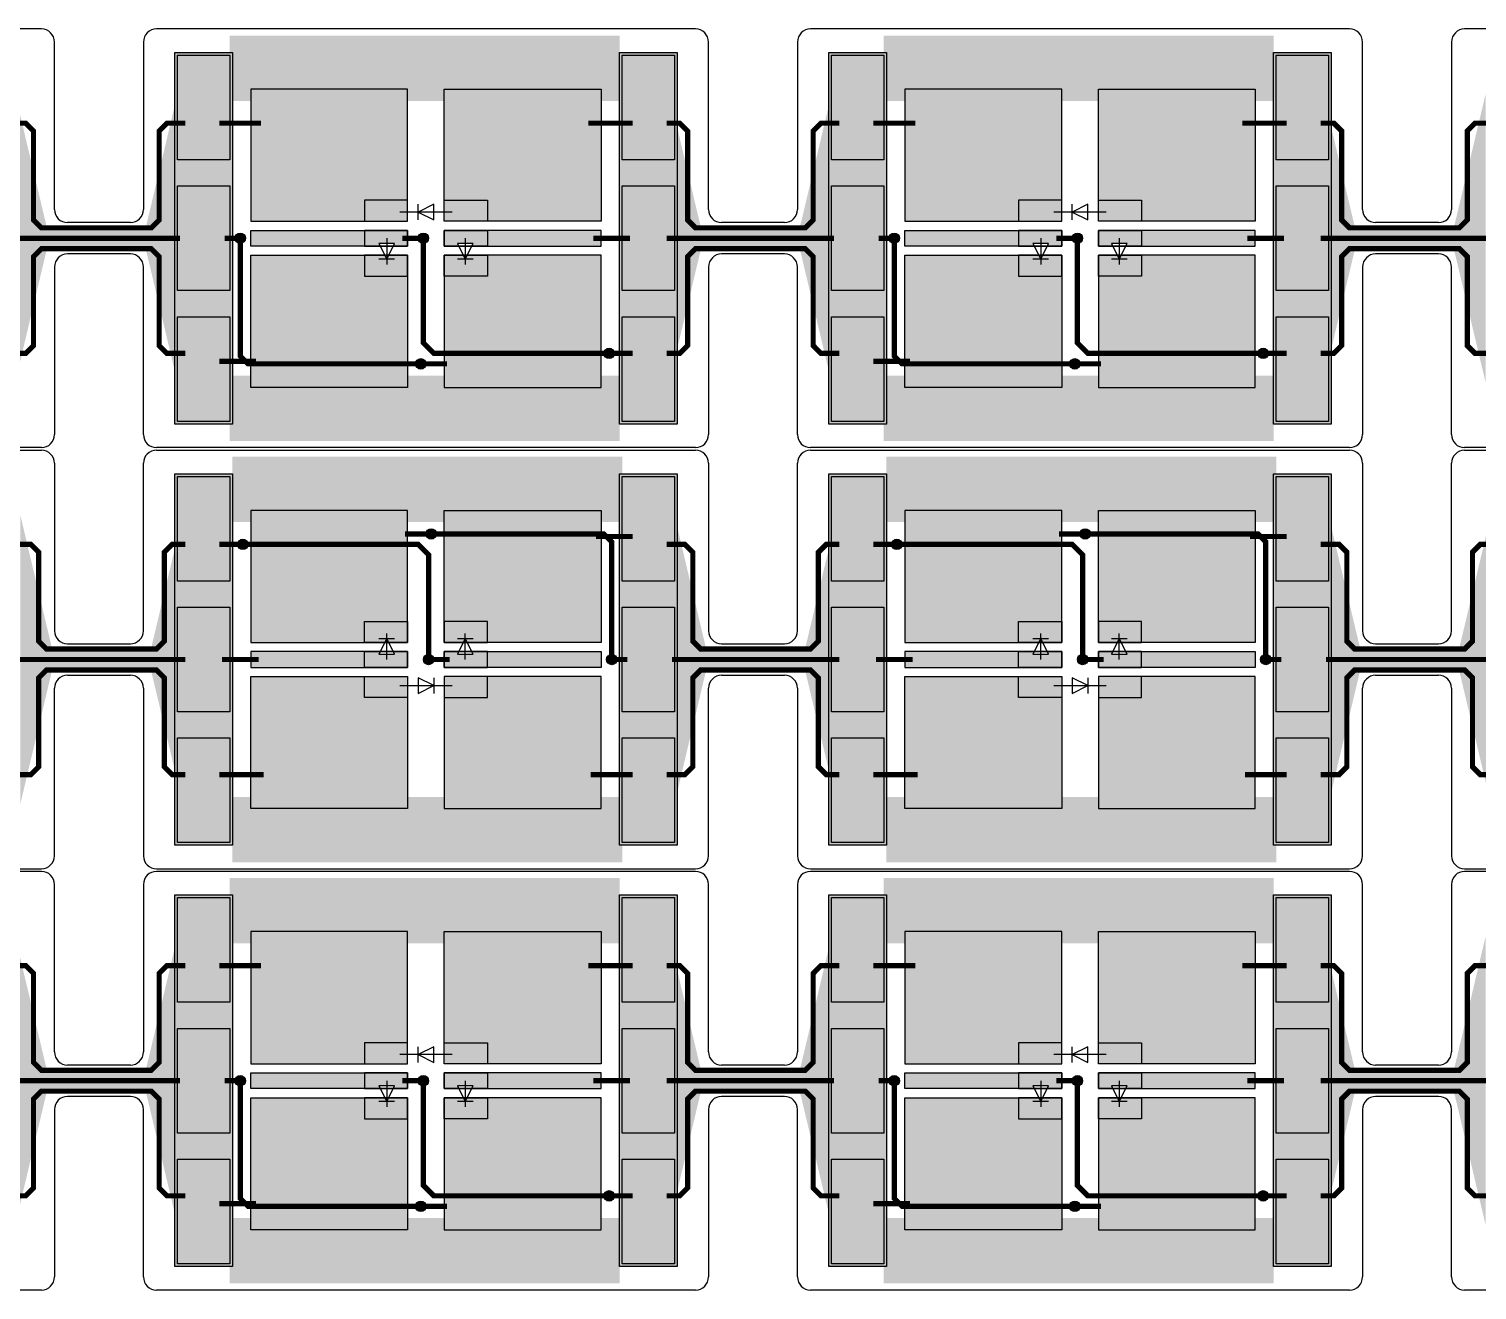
# Model space of a CAD drawing. Extents: x 1822 to 2392, y 725 to 1125.
# Drawn here: x 1937.5 to 1992.9, y 772.8 to 821 of the extents above; entities that cross this region are included whole.
import ezdxf

# ---------------------------------------------------------------- set-up
doc = ezdxf.new("R2010")
doc.units = 0
doc.header["$LTSCALE"] = 0.2
for name, color, linetype in [('BS', 1, 'CONTINUOUS'), ('Durchsteiger', 3, 'CONTINUOUS'), ('LED', 7, 'CONTINUOUS'), ('LS', 5, 'CONTINUOUS'), ('Rand', 6, 'CONTINUOUS')]:
    doc.layers.add(name, color=color, linetype=linetype)

msp = doc.modelspace()

# ---------------------------------------------------------------- hatches: boundary and pattern name
at = {"layer": 'BS'}
h = msp.add_hatch(color=256, dxfattribs=at)
h.paths.add_polyline_path([(1943.2, 806), (1945.2, 806), (1945.2, 810), (1943.2, 810)])
h.paths.add_polyline_path([(1943.2, 811), (1945.2, 811), (1945.2, 815), (1943.2, 815)])
h.paths.add_polyline_path([(1943.2, 816), (1945.2, 816), (1945.2, 820), (1943.2, 820)])
h = msp.add_hatch(color=256, dxfattribs=at)
h.paths.add_polyline_path([(1960.2, 806), (1962.2, 806), (1962.2, 810), (1960.2, 810)])
h.paths.add_polyline_path([(1960.2, 811), (1962.2, 811), (1962.2, 815), (1960.2, 815)])
h.paths.add_polyline_path([(1960.2, 816), (1962.2, 816), (1962.2, 820), (1960.2, 820)])
h = msp.add_hatch(color=256, dxfattribs=at)
h.paths.add_polyline_path([(1968.2, 806), (1970.2, 806), (1970.2, 810), (1968.2, 810)])
h.paths.add_polyline_path([(1968.2, 811), (1970.2, 811), (1970.2, 815), (1968.2, 815)])
h.paths.add_polyline_path([(1968.2, 816), (1970.2, 816), (1970.2, 820), (1968.2, 820)])
h = msp.add_hatch(color=256, dxfattribs=at)
h.paths.add_polyline_path([(1985.2, 806), (1987.2, 806), (1987.2, 810), (1985.2, 810)])
h.paths.add_polyline_path([(1985.2, 811), (1987.2, 811), (1987.2, 815), (1985.2, 815)])
h.paths.add_polyline_path([(1985.2, 816), (1987.2, 816), (1987.2, 820), (1985.2, 820)])
h = msp.add_hatch(color=256, dxfattribs=at)
h.paths.add_polyline_path([(1959.4, 807.3), (1959.4, 812.35), (1955.05, 812.35), (1955.05, 811.55), (1953.4, 811.55), (1953.4, 807.3)])
h.paths.add_polyline_path([(1959.4, 812.7), (1959.4, 813.3), (1955.05, 813.3), (1955.05, 812.7)])
h.paths.add_polyline_path([(1959.4, 813.65), (1959.4, 818.7), (1953.4, 818.7), (1953.4, 814.45), (1955.05, 814.45), (1955.05, 813.65)])
h.paths.add_polyline_path([(1950.35, 813.65), (1950.35, 814.45), (1952, 814.45), (1952, 818.7), (1946, 818.7), (1946, 813.65)])
h.paths.add_polyline_path([(1950.35, 812.7), (1950.35, 813.3), (1946, 813.3), (1946, 812.7)])
h.paths.add_polyline_path([(1952, 807.3), (1952, 811.55), (1950.35, 811.55), (1950.35, 812.35), (1946, 812.35), (1946, 807.3)])
h.paths.add_polyline_path([(1952, 811.55), (1952, 812.35), (1951.275, 812.35), (1951.2, 812.2), (1951.125, 812.35), (1950.35, 812.35), (1950.35, 811.55)], flags=17)
h.paths.add_polyline_path([(1952, 812.7), (1952, 813.3), (1950.35, 813.3), (1950.35, 812.7), (1950.95, 812.7), (1950.9, 812.8), (1951.5, 812.8), (1951.45, 812.7)])
h.paths.add_polyline_path([(1952, 813.65), (1952, 814.45), (1950.35, 814.45), (1950.35, 813.65)], flags=17)
h.paths.add_polyline_path([(1955.05, 813.65), (1955.05, 814.45), (1953.4, 814.45), (1953.4, 813.65)], flags=16)
h.paths.add_polyline_path([(1955.05, 812.7), (1955.05, 813.3), (1953.4, 813.3), (1953.4, 812.7), (1953.95, 812.7), (1953.9, 812.8), (1954.5, 812.8), (1954.45, 812.7)])
h.paths.add_polyline_path([(1955.05, 811.55), (1955.05, 812.35), (1954.275, 812.35), (1954.2, 812.2), (1954.125, 812.35), (1953.4, 812.35), (1953.4, 811.55)], flags=17)
h = msp.add_hatch(color=256, dxfattribs=at)
h.paths.add_polyline_path([(1984.4, 807.3), (1984.4, 812.35), (1980.05, 812.35), (1980.05, 811.55), (1978.4, 811.55), (1978.4, 807.3)])
h.paths.add_polyline_path([(1984.4, 812.7), (1984.4, 813.3), (1980.05, 813.3), (1980.05, 812.7)])
h.paths.add_polyline_path([(1984.4, 813.65), (1984.4, 818.7), (1978.4, 818.7), (1978.4, 814.45), (1980.05, 814.45), (1980.05, 813.65)])
h.paths.add_polyline_path([(1975.35, 813.65), (1975.35, 814.45), (1977, 814.45), (1977, 818.7), (1971, 818.7), (1971, 813.65)])
h.paths.add_polyline_path([(1975.35, 812.7), (1975.35, 813.3), (1971, 813.3), (1971, 812.7)])
h.paths.add_polyline_path([(1977, 807.3), (1977, 811.55), (1975.35, 811.55), (1975.35, 812.35), (1971, 812.35), (1971, 807.3)])
h.paths.add_polyline_path([(1977, 811.55), (1977, 812.35), (1976.275, 812.35), (1976.2, 812.2), (1976.125, 812.35), (1975.35, 812.35), (1975.35, 811.55)], flags=17)
h.paths.add_polyline_path([(1977, 812.7), (1977, 813.3), (1975.35, 813.3), (1975.35, 812.7), (1975.95, 812.7), (1975.9, 812.8), (1976.5, 812.8), (1976.45, 812.7)])
h.paths.add_polyline_path([(1977, 813.65), (1977, 814.45), (1975.35, 814.45), (1975.35, 813.65)], flags=17)
h.paths.add_polyline_path([(1980.05, 813.65), (1980.05, 814.45), (1978.4, 814.45), (1978.4, 813.65)], flags=16)
h.paths.add_polyline_path([(1980.05, 812.7), (1980.05, 813.3), (1978.4, 813.3), (1978.4, 812.7), (1978.95, 812.7), (1978.9, 812.8), (1979.5, 812.8), (1979.45, 812.7)])
h.paths.add_polyline_path([(1980.05, 811.55), (1980.05, 812.35), (1979.275, 812.35), (1979.2, 812.2), (1979.125, 812.35), (1978.4, 812.35), (1978.4, 811.55)], flags=17)
h = msp.add_hatch(color=256, dxfattribs=at)
h.paths.add_polyline_path([(1945.2, 803.9), (1943.2, 803.9), (1943.2, 799.9), (1945.2, 799.9)])
h.paths.add_polyline_path([(1945.2, 798.9), (1943.2, 798.9), (1943.2, 794.9), (1945.2, 794.9)])
h.paths.add_polyline_path([(1945.2, 793.9), (1943.2, 793.9), (1943.2, 789.9), (1945.2, 789.9)])
h = msp.add_hatch(color=256, dxfattribs=at)
h.paths.add_polyline_path([(1962.2, 803.9), (1960.2, 803.9), (1960.2, 799.9), (1962.2, 799.9)])
h.paths.add_polyline_path([(1962.2, 798.9), (1960.2, 798.9), (1960.2, 794.9), (1962.2, 794.9)])
h.paths.add_polyline_path([(1962.2, 793.9), (1960.2, 793.9), (1960.2, 789.9), (1962.2, 789.9)])
h = msp.add_hatch(color=256, dxfattribs=at)
h.paths.add_polyline_path([(1970.2, 803.9), (1968.2, 803.9), (1968.2, 799.9), (1970.2, 799.9)])
h.paths.add_polyline_path([(1970.2, 798.9), (1968.2, 798.9), (1968.2, 794.9), (1970.2, 794.9)])
h.paths.add_polyline_path([(1970.2, 793.9), (1968.2, 793.9), (1968.2, 789.9), (1970.2, 789.9)])
h = msp.add_hatch(color=256, dxfattribs=at)
h.paths.add_polyline_path([(1987.2, 803.9), (1985.2, 803.9), (1985.2, 799.9), (1987.2, 799.9)])
h.paths.add_polyline_path([(1987.2, 798.9), (1985.2, 798.9), (1985.2, 794.9), (1987.2, 794.9)])
h.paths.add_polyline_path([(1987.2, 793.9), (1985.2, 793.9), (1985.2, 789.9), (1987.2, 789.9)])
h = msp.add_hatch(color=256, dxfattribs=at)
h.paths.add_polyline_path([(1946, 802.6), (1946, 797.55), (1950.35, 797.55), (1950.35, 798.35), (1952, 798.35), (1952, 802.6)])
h.paths.add_polyline_path([(1946, 797.2), (1946, 796.6), (1950.35, 796.6), (1950.35, 797.2)])
h.paths.add_polyline_path([(1946, 796.25), (1946, 791.2), (1952, 791.2), (1952, 795.45), (1950.35, 795.45), (1950.35, 796.25)])
h.paths.add_polyline_path([(1955.05, 796.25), (1955.05, 795.45), (1953.4, 795.45), (1953.4, 791.2), (1959.4, 791.2), (1959.4, 796.25)])
h.paths.add_polyline_path([(1955.05, 797.2), (1955.05, 796.6), (1959.4, 796.6), (1959.4, 797.2)])
h.paths.add_polyline_path([(1953.4, 802.6), (1953.4, 798.35), (1955.05, 798.35), (1955.05, 797.55), (1959.4, 797.55), (1959.4, 802.6)])
h.paths.add_polyline_path([(1953.4, 798.35), (1953.4, 797.55), (1954.125, 797.55), (1954.2, 797.7), (1954.275, 797.55), (1955.05, 797.55), (1955.05, 798.35)], flags=17)
h.paths.add_polyline_path([(1953.4, 797.2), (1953.4, 796.6), (1955.05, 796.6), (1955.05, 797.2), (1954.45, 797.2), (1954.5, 797.1), (1953.9, 797.1), (1953.95, 797.2)])
h.paths.add_polyline_path([(1953.4, 796.25), (1953.4, 795.45), (1955.05, 795.45), (1955.05, 796.25)], flags=17)
h.paths.add_polyline_path([(1950.35, 796.25), (1950.35, 795.45), (1952, 795.45), (1952, 796.25)], flags=16)
h.paths.add_polyline_path([(1950.35, 797.2), (1950.35, 796.6), (1952, 796.6), (1952, 797.2), (1951.45, 797.2), (1951.5, 797.1), (1950.9, 797.1), (1950.95, 797.2)])
h.paths.add_polyline_path([(1950.35, 798.35), (1950.35, 797.55), (1951.125, 797.55), (1951.2, 797.7), (1951.275, 797.55), (1952, 797.55), (1952, 798.35)], flags=17)
h = msp.add_hatch(color=256, dxfattribs=at)
h.paths.add_polyline_path([(1971, 802.6), (1971, 797.55), (1975.35, 797.55), (1975.35, 798.35), (1977, 798.35), (1977, 802.6)])
h.paths.add_polyline_path([(1971, 797.2), (1971, 796.6), (1975.35, 796.6), (1975.35, 797.2)])
h.paths.add_polyline_path([(1971, 796.25), (1971, 791.2), (1977, 791.2), (1977, 795.45), (1975.35, 795.45), (1975.35, 796.25)])
h.paths.add_polyline_path([(1980.05, 796.25), (1980.05, 795.45), (1978.4, 795.45), (1978.4, 791.2), (1984.4, 791.2), (1984.4, 796.25)])
h.paths.add_polyline_path([(1980.05, 797.2), (1980.05, 796.6), (1984.4, 796.6), (1984.4, 797.2)])
h.paths.add_polyline_path([(1978.4, 802.6), (1978.4, 798.35), (1980.05, 798.35), (1980.05, 797.55), (1984.4, 797.55), (1984.4, 802.6)])
h.paths.add_polyline_path([(1978.4, 798.35), (1978.4, 797.55), (1979.125, 797.55), (1979.2, 797.7), (1979.275, 797.55), (1980.05, 797.55), (1980.05, 798.35)], flags=17)
h.paths.add_polyline_path([(1978.4, 797.2), (1978.4, 796.6), (1980.05, 796.6), (1980.05, 797.2), (1979.45, 797.2), (1979.5, 797.1), (1978.9, 797.1), (1978.95, 797.2)])
h.paths.add_polyline_path([(1978.4, 796.25), (1978.4, 795.45), (1980.05, 795.45), (1980.05, 796.25)], flags=17)
h.paths.add_polyline_path([(1975.35, 796.25), (1975.35, 795.45), (1977, 795.45), (1977, 796.25)], flags=16)
h.paths.add_polyline_path([(1975.35, 797.2), (1975.35, 796.6), (1977, 796.6), (1977, 797.2), (1976.45, 797.2), (1976.5, 797.1), (1975.9, 797.1), (1975.95, 797.2)])
h.paths.add_polyline_path([(1975.35, 798.35), (1975.35, 797.55), (1976.125, 797.55), (1976.2, 797.7), (1976.275, 797.55), (1977, 797.55), (1977, 798.35)], flags=17)
h = msp.add_hatch(color=256, dxfattribs=at)
h.paths.add_polyline_path([(1943.2, 773.8), (1945.2, 773.8), (1945.2, 777.8), (1943.2, 777.8)])
h.paths.add_polyline_path([(1943.2, 778.8), (1945.2, 778.8), (1945.2, 782.8), (1943.2, 782.8)])
h.paths.add_polyline_path([(1943.2, 783.8), (1945.2, 783.8), (1945.2, 787.8), (1943.2, 787.8)])
h = msp.add_hatch(color=256, dxfattribs=at)
h.paths.add_polyline_path([(1960.2, 773.8), (1962.2, 773.8), (1962.2, 777.8), (1960.2, 777.8)])
h.paths.add_polyline_path([(1960.2, 778.8), (1962.2, 778.8), (1962.2, 782.8), (1960.2, 782.8)])
h.paths.add_polyline_path([(1960.2, 783.8), (1962.2, 783.8), (1962.2, 787.8), (1960.2, 787.8)])
h = msp.add_hatch(color=256, dxfattribs=at)
h.paths.add_polyline_path([(1968.2, 773.8), (1970.2, 773.8), (1970.2, 777.8), (1968.2, 777.8)])
h.paths.add_polyline_path([(1968.2, 778.8), (1970.2, 778.8), (1970.2, 782.8), (1968.2, 782.8)])
h.paths.add_polyline_path([(1968.2, 783.8), (1970.2, 783.8), (1970.2, 787.8), (1968.2, 787.8)])
h = msp.add_hatch(color=256, dxfattribs=at)
h.paths.add_polyline_path([(1985.2, 773.8), (1987.2, 773.8), (1987.2, 777.8), (1985.2, 777.8)])
h.paths.add_polyline_path([(1985.2, 778.8), (1987.2, 778.8), (1987.2, 782.8), (1985.2, 782.8)])
h.paths.add_polyline_path([(1985.2, 783.8), (1987.2, 783.8), (1987.2, 787.8), (1985.2, 787.8)])
h = msp.add_hatch(color=256, dxfattribs=at)
h.paths.add_polyline_path([(1959.4, 775.1), (1959.4, 780.15), (1955.05, 780.15), (1955.05, 779.35), (1953.4, 779.35), (1953.4, 775.1)])
h.paths.add_polyline_path([(1959.4, 780.5), (1959.4, 781.1), (1955.05, 781.1), (1955.05, 780.5)])
h.paths.add_polyline_path([(1959.4, 781.45), (1959.4, 786.5), (1953.4, 786.5), (1953.4, 782.25), (1955.05, 782.25), (1955.05, 781.45)])
h.paths.add_polyline_path([(1950.35, 781.45), (1950.35, 782.25), (1952, 782.25), (1952, 786.5), (1946, 786.5), (1946, 781.45)])
h.paths.add_polyline_path([(1950.35, 780.5), (1950.35, 781.1), (1946, 781.1), (1946, 780.5)])
h.paths.add_polyline_path([(1952, 775.1), (1952, 779.35), (1950.35, 779.35), (1950.35, 780.15), (1946, 780.15), (1946, 775.1)])
h.paths.add_polyline_path([(1952, 779.35), (1952, 780.15), (1951.275, 780.15), (1951.2, 780), (1951.125, 780.15), (1950.35, 780.15), (1950.35, 779.35)], flags=17)
h.paths.add_polyline_path([(1952, 780.5), (1952, 781.1), (1950.35, 781.1), (1950.35, 780.5), (1950.95, 780.5), (1950.9, 780.6), (1951.5, 780.6), (1951.45, 780.5)])
h.paths.add_polyline_path([(1952, 781.45), (1952, 782.25), (1950.35, 782.25), (1950.35, 781.45)], flags=17)
h.paths.add_polyline_path([(1955.05, 781.45), (1955.05, 782.25), (1953.4, 782.25), (1953.4, 781.45)], flags=16)
h.paths.add_polyline_path([(1955.05, 780.5), (1955.05, 781.1), (1953.4, 781.1), (1953.4, 780.5), (1953.95, 780.5), (1953.9, 780.6), (1954.5, 780.6), (1954.45, 780.5)])
h.paths.add_polyline_path([(1955.05, 779.35), (1955.05, 780.15), (1954.275, 780.15), (1954.2, 780), (1954.125, 780.15), (1953.4, 780.15), (1953.4, 779.35)], flags=17)
h = msp.add_hatch(color=256, dxfattribs=at)
h.paths.add_polyline_path([(1984.4, 775.1), (1984.4, 780.15), (1980.05, 780.15), (1980.05, 779.35), (1978.4, 779.35), (1978.4, 775.1)])
h.paths.add_polyline_path([(1984.4, 780.5), (1984.4, 781.1), (1980.05, 781.1), (1980.05, 780.5)])
h.paths.add_polyline_path([(1984.4, 781.45), (1984.4, 786.5), (1978.4, 786.5), (1978.4, 782.25), (1980.05, 782.25), (1980.05, 781.45)])
h.paths.add_polyline_path([(1975.35, 781.45), (1975.35, 782.25), (1977, 782.25), (1977, 786.5), (1971, 786.5), (1971, 781.45)])
h.paths.add_polyline_path([(1975.35, 780.5), (1975.35, 781.1), (1971, 781.1), (1971, 780.5)])
h.paths.add_polyline_path([(1977, 775.1), (1977, 779.35), (1975.35, 779.35), (1975.35, 780.15), (1971, 780.15), (1971, 775.1)])
h.paths.add_polyline_path([(1977, 779.35), (1977, 780.15), (1976.275, 780.15), (1976.2, 780), (1976.125, 780.15), (1975.35, 780.15), (1975.35, 779.35)], flags=17)
h.paths.add_polyline_path([(1977, 780.5), (1977, 781.1), (1975.35, 781.1), (1975.35, 780.5), (1975.95, 780.5), (1975.9, 780.6), (1976.5, 780.6), (1976.45, 780.5)])
h.paths.add_polyline_path([(1977, 781.45), (1977, 782.25), (1975.35, 782.25), (1975.35, 781.45)], flags=17)
h.paths.add_polyline_path([(1980.05, 781.45), (1980.05, 782.25), (1978.4, 782.25), (1978.4, 781.45)], flags=16)
h.paths.add_polyline_path([(1980.05, 780.5), (1980.05, 781.1), (1978.4, 781.1), (1978.4, 780.5), (1978.95, 780.5), (1978.9, 780.6), (1979.5, 780.6), (1979.45, 780.5)])
h.paths.add_polyline_path([(1980.05, 779.35), (1980.05, 780.15), (1979.275, 780.15), (1979.2, 780), (1979.125, 780.15), (1978.4, 780.15), (1978.4, 779.35)], flags=17)
at = {"layer": 'Durchsteiger'}
for points in [[(1945.6, 812.8, 1), (1945.6, 813.2, 1)], [(1952.6, 812.8, 1), (1952.6, 813.2, 1)], [(1970.6, 812.8, 1), (1970.6, 813.2, 1)], [(1977.6, 812.8, 1), (1977.6, 813.2, 1)], [(1959.7, 808.4, 1), (1959.7, 808.8, 1)], [(1984.7, 808.4, 1), (1984.7, 808.8, 1)], [(1952.5, 808, 1), (1952.5, 808.4, 1)], [(1977.5, 808, 1), (1977.5, 808.4, 1)], [(1945.7, 801.5, 1), (1945.7, 801.1, 1)], [(1952.9, 801.9, 1), (1952.9, 801.5, 1)], [(1970.7, 801.5, 1), (1970.7, 801.1, 1)], [(1977.9, 801.9, 1), (1977.9, 801.5, 1)], [(1952.8, 797.1, 1), (1952.8, 796.7, 1)], [(1959.8, 797.1, 1), (1959.8, 796.7, 1)], [(1977.8, 797.1, 1), (1977.8, 796.7, 1)], [(1984.8, 797.1, 1), (1984.8, 796.7, 1)], [(1945.6, 780.6, 1), (1945.6, 781, 1)], [(1952.6, 780.6, 1), (1952.6, 781, 1)], [(1970.6, 780.6, 1), (1970.6, 781, 1)], [(1977.6, 780.6, 1), (1977.6, 781, 1)], [(1959.7, 776.2, 1), (1959.7, 776.6, 1)], [(1984.7, 776.2, 1), (1984.7, 776.6, 1)], [(1952.5, 775.8, 1), (1952.5, 776.2, 1)], [(1977.5, 775.8, 1), (1977.5, 776.2, 1)]]:
    msp.add_hatch(color=256, dxfattribs=at).paths.add_polyline_path(points)
at = {"layer": 'LS'}
for points in [[(1945.3, 820.1), (1943.1, 820.1), (1943.1, 805.9), (1945.3, 805.9)], [(1962.3, 820.1), (1960.1, 820.1), (1960.1, 805.9), (1962.3, 805.9)], [(1970.3, 820.1), (1968.1, 820.1), (1968.1, 805.9), (1970.3, 805.9)], [(1987.3, 820.1), (1985.1, 820.1), (1985.1, 805.9), (1987.3, 805.9)], [(1945.3, 804), (1943.1, 804), (1943.1, 789.8), (1945.3, 789.8)], [(1962.3, 804), (1960.1, 804), (1960.1, 789.8), (1962.3, 789.8)], [(1970.3, 804), (1968.1, 804), (1968.1, 789.8), (1970.3, 789.8)], [(1987.3, 804), (1985.1, 804), (1985.1, 789.8), (1987.3, 789.8)], [(1945.3, 787.9), (1943.1, 787.9), (1943.1, 773.7), (1945.3, 773.7)], [(1962.3, 787.9), (1960.1, 787.9), (1960.1, 773.7), (1962.3, 773.7)], [(1970.3, 787.9), (1968.1, 787.9), (1968.1, 773.7), (1970.3, 773.7)], [(1987.3, 787.9), (1985.1, 787.9), (1985.1, 773.7), (1987.3, 773.7)]]:
    msp.add_hatch(color=256, dxfattribs=at).paths.add_polyline_path(points)

# ---------------------------------------------------------------- linework, layer by layer
at = {"layer": 'BS'}
for p, q in [((1952.7, 813.1), (1952.7, 812.9)), ((1977.7, 813.1), (1977.7, 812.9)), ((1952.8, 813), (1952.6, 813)), ((1977.8, 813), (1977.6, 813)), ((1952.6, 796.9), (1952.8, 796.9)), ((1952.7, 796.8), (1952.7, 797)), ((1977.6, 796.9), (1977.8, 796.9)), ((1977.7, 796.8), (1977.7, 797)), ((1952.8, 780.8), (1952.6, 780.8)), ((1952.7, 780.9), (1952.7, 780.7)), ((1977.8, 780.8), (1977.6, 780.8)), ((1977.7, 780.9), (1977.7, 780.7))]:
    msp.add_line(p, q, dxfattribs=at)
for points in [[(1945.2, 820), (1945.2, 816), (1943.2, 816), (1943.2, 820)], [(1962.2, 820), (1962.2, 816), (1960.2, 816), (1960.2, 820)], [(1970.2, 820), (1970.2, 816), (1968.2, 816), (1968.2, 820)], [(1987.2, 820), (1987.2, 816), (1985.2, 816), (1985.2, 820)], [(1952, 813.65), (1952, 818.7), (1946, 818.7), (1946, 813.65)], [(1953.4, 813.65), (1953.4, 818.7), (1959.4, 818.7), (1959.4, 813.65)], [(1977, 813.65), (1977, 818.7), (1971, 818.7), (1971, 813.65)], [(1978.4, 813.65), (1978.4, 818.7), (1984.4, 818.7), (1984.4, 813.65)], [(1945.2, 815), (1945.2, 811), (1943.2, 811), (1943.2, 815)], [(1962.2, 815), (1962.2, 811), (1960.2, 811), (1960.2, 815)], [(1970.2, 815), (1970.2, 811), (1968.2, 811), (1968.2, 815)], [(1987.2, 815), (1987.2, 811), (1985.2, 811), (1985.2, 815)], [(1950.35, 814.45), (1950.35, 813.65), (1952, 813.65), (1952, 814.45)], [(1955.05, 814.45), (1955.05, 813.65), (1953.4, 813.65), (1953.4, 814.45)], [(1975.35, 814.45), (1975.35, 813.65), (1977, 813.65), (1977, 814.45)], [(1980.05, 814.45), (1980.05, 813.65), (1978.4, 813.65), (1978.4, 814.45)], [(1952, 813.3), (1952, 812.7), (1946, 812.7), (1946, 813.3)], [(1950.35, 813.3), (1950.35, 812.7), (1952, 812.7), (1952, 813.3)], [(1955.05, 813.3), (1955.05, 812.7), (1953.4, 812.7), (1953.4, 813.3)], [(1953.4, 813.3), (1953.4, 812.7), (1959.4, 812.7), (1959.4, 813.3)], [(1977, 813.3), (1977, 812.7), (1971, 812.7), (1971, 813.3)], [(1975.35, 813.3), (1975.35, 812.7), (1977, 812.7), (1977, 813.3)], [(1980.05, 813.3), (1980.05, 812.7), (1978.4, 812.7), (1978.4, 813.3)], [(1978.4, 813.3), (1978.4, 812.7), (1984.4, 812.7), (1984.4, 813.3)], [(1952, 812.35), (1952, 807.3), (1946, 807.3), (1946, 812.35)], [(1950.35, 812.35), (1950.35, 811.55), (1952, 811.55), (1952, 812.35)], [(1955.05, 812.35), (1955.05, 811.55), (1953.4, 811.55), (1953.4, 812.35)], [(1953.4, 812.35), (1953.4, 807.3), (1959.4, 807.3), (1959.4, 812.35)], [(1977, 812.35), (1977, 807.3), (1971, 807.3), (1971, 812.35)], [(1975.35, 812.35), (1975.35, 811.55), (1977, 811.55), (1977, 812.35)], [(1980.05, 812.35), (1980.05, 811.55), (1978.4, 811.55), (1978.4, 812.35)], [(1978.4, 812.35), (1978.4, 807.3), (1984.4, 807.3), (1984.4, 812.35)], [(1945.2, 810), (1945.2, 806), (1943.2, 806), (1943.2, 810)], [(1962.2, 810), (1962.2, 806), (1960.2, 806), (1960.2, 810)], [(1970.2, 810), (1970.2, 806), (1968.2, 806), (1968.2, 810)], [(1987.2, 810), (1987.2, 806), (1985.2, 806), (1985.2, 810)], [(1943.2, 799.9), (1943.2, 803.9), (1945.2, 803.9), (1945.2, 799.9)], [(1960.2, 799.9), (1960.2, 803.9), (1962.2, 803.9), (1962.2, 799.9)], [(1968.2, 799.9), (1968.2, 803.9), (1970.2, 803.9), (1970.2, 799.9)], [(1985.2, 799.9), (1985.2, 803.9), (1987.2, 803.9), (1987.2, 799.9)], [(1952, 797.55), (1952, 802.6), (1946, 802.6), (1946, 797.55)], [(1953.4, 797.55), (1953.4, 802.6), (1959.4, 802.6), (1959.4, 797.55)], [(1977, 797.55), (1977, 802.6), (1971, 802.6), (1971, 797.55)], [(1978.4, 797.55), (1978.4, 802.6), (1984.4, 802.6), (1984.4, 797.55)], [(1943.2, 794.9), (1943.2, 798.9), (1945.2, 798.9), (1945.2, 794.9)], [(1960.2, 794.9), (1960.2, 798.9), (1962.2, 798.9), (1962.2, 794.9)], [(1968.2, 794.9), (1968.2, 798.9), (1970.2, 798.9), (1970.2, 794.9)], [(1985.2, 794.9), (1985.2, 798.9), (1987.2, 798.9), (1987.2, 794.9)], [(1950.35, 797.55), (1950.35, 798.35), (1952, 798.35), (1952, 797.55)], [(1955.05, 797.55), (1955.05, 798.35), (1953.4, 798.35), (1953.4, 797.55)], [(1975.35, 797.55), (1975.35, 798.35), (1977, 798.35), (1977, 797.55)], [(1980.05, 797.55), (1980.05, 798.35), (1978.4, 798.35), (1978.4, 797.55)], [(1952, 796.6), (1952, 797.2), (1946, 797.2), (1946, 796.6)], [(1950.35, 796.6), (1950.35, 797.2), (1952, 797.2), (1952, 796.6)], [(1955.05, 796.6), (1955.05, 797.2), (1953.4, 797.2), (1953.4, 796.6)], [(1953.4, 796.6), (1953.4, 797.2), (1959.4, 797.2), (1959.4, 796.6)], [(1977, 796.6), (1977, 797.2), (1971, 797.2), (1971, 796.6)], [(1975.35, 796.6), (1975.35, 797.2), (1977, 797.2), (1977, 796.6)], [(1980.05, 796.6), (1980.05, 797.2), (1978.4, 797.2), (1978.4, 796.6)], [(1978.4, 796.6), (1978.4, 797.2), (1984.4, 797.2), (1984.4, 796.6)], [(1952, 796.25), (1952, 791.2), (1946, 791.2), (1946, 796.25)], [(1950.35, 795.45), (1950.35, 796.25), (1952, 796.25), (1952, 795.45)], [(1955.05, 795.45), (1955.05, 796.25), (1953.4, 796.25), (1953.4, 795.45)], [(1953.4, 796.25), (1953.4, 791.2), (1959.4, 791.2), (1959.4, 796.25)], [(1977, 796.25), (1977, 791.2), (1971, 791.2), (1971, 796.25)], [(1975.35, 795.45), (1975.35, 796.25), (1977, 796.25), (1977, 795.45)], [(1980.05, 795.45), (1980.05, 796.25), (1978.4, 796.25), (1978.4, 795.45)], [(1978.4, 796.25), (1978.4, 791.2), (1984.4, 791.2), (1984.4, 796.25)], [(1943.2, 789.9), (1943.2, 793.9), (1945.2, 793.9), (1945.2, 789.9)], [(1960.2, 789.9), (1960.2, 793.9), (1962.2, 793.9), (1962.2, 789.9)], [(1968.2, 789.9), (1968.2, 793.9), (1970.2, 793.9), (1970.2, 789.9)], [(1985.2, 789.9), (1985.2, 793.9), (1987.2, 793.9), (1987.2, 789.9)], [(1945.2, 787.8), (1945.2, 783.8), (1943.2, 783.8), (1943.2, 787.8)], [(1962.2, 787.8), (1962.2, 783.8), (1960.2, 783.8), (1960.2, 787.8)], [(1970.2, 787.8), (1970.2, 783.8), (1968.2, 783.8), (1968.2, 787.8)], [(1987.2, 787.8), (1987.2, 783.8), (1985.2, 783.8), (1985.2, 787.8)], [(1952, 781.45), (1952, 786.5), (1946, 786.5), (1946, 781.45)], [(1953.4, 781.45), (1953.4, 786.5), (1959.4, 786.5), (1959.4, 781.45)], [(1977, 781.45), (1977, 786.5), (1971, 786.5), (1971, 781.45)], [(1978.4, 781.45), (1978.4, 786.5), (1984.4, 786.5), (1984.4, 781.45)], [(1945.2, 782.8), (1945.2, 778.8), (1943.2, 778.8), (1943.2, 782.8)], [(1962.2, 782.8), (1962.2, 778.8), (1960.2, 778.8), (1960.2, 782.8)], [(1970.2, 782.8), (1970.2, 778.8), (1968.2, 778.8), (1968.2, 782.8)], [(1987.2, 782.8), (1987.2, 778.8), (1985.2, 778.8), (1985.2, 782.8)], [(1950.35, 782.25), (1950.35, 781.45), (1952, 781.45), (1952, 782.25)], [(1955.05, 782.25), (1955.05, 781.45), (1953.4, 781.45), (1953.4, 782.25)], [(1975.35, 782.25), (1975.35, 781.45), (1977, 781.45), (1977, 782.25)], [(1980.05, 782.25), (1980.05, 781.45), (1978.4, 781.45), (1978.4, 782.25)], [(1952, 781.1), (1952, 780.5), (1946, 780.5), (1946, 781.1)], [(1950.35, 781.1), (1950.35, 780.5), (1952, 780.5), (1952, 781.1)], [(1955.05, 781.1), (1955.05, 780.5), (1953.4, 780.5), (1953.4, 781.1)], [(1953.4, 781.1), (1953.4, 780.5), (1959.4, 780.5), (1959.4, 781.1)], [(1977, 781.1), (1977, 780.5), (1971, 780.5), (1971, 781.1)], [(1975.35, 781.1), (1975.35, 780.5), (1977, 780.5), (1977, 781.1)], [(1980.05, 781.1), (1980.05, 780.5), (1978.4, 780.5), (1978.4, 781.1)], [(1978.4, 781.1), (1978.4, 780.5), (1984.4, 780.5), (1984.4, 781.1)], [(1952, 780.15), (1952, 775.1), (1946, 775.1), (1946, 780.15)], [(1950.35, 780.15), (1950.35, 779.35), (1952, 779.35), (1952, 780.15)], [(1955.05, 780.15), (1955.05, 779.35), (1953.4, 779.35), (1953.4, 780.15)], [(1953.4, 780.15), (1953.4, 775.1), (1959.4, 775.1), (1959.4, 780.15)], [(1977, 780.15), (1977, 775.1), (1971, 775.1), (1971, 780.15)], [(1975.35, 780.15), (1975.35, 779.35), (1977, 779.35), (1977, 780.15)], [(1980.05, 780.15), (1980.05, 779.35), (1978.4, 779.35), (1978.4, 780.15)], [(1978.4, 780.15), (1978.4, 775.1), (1984.4, 775.1), (1984.4, 780.15)], [(1945.2, 777.8), (1945.2, 773.8), (1943.2, 773.8), (1943.2, 777.8)], [(1962.2, 777.8), (1962.2, 773.8), (1960.2, 773.8), (1960.2, 777.8)], [(1970.2, 777.8), (1970.2, 773.8), (1968.2, 773.8), (1968.2, 777.8)], [(1987.2, 777.8), (1987.2, 773.8), (1985.2, 773.8), (1985.2, 777.8)]]:
    msp.add_lwpolyline(points, close=True, dxfattribs=at)
at = {"layer": 'BS', "const_width": 0.2}
for points in [[(1940.3, 813.4), (1938, 813.4), (1937.7, 813.7), (1937.7, 817.1), (1937.4, 817.4), (1936.9, 817.4)], [(1943.5, 817.4), (1942.8, 817.4), (1942.5, 817.1), (1942.5, 813.7), (1942.2, 813.4), (1940.3, 813.4)], [(1946.4, 817.4), (1944.8, 817.4)], [(1960.6, 817.4), (1958.9, 817.4)], [(1965.3, 813.4), (1963, 813.4), (1962.7, 813.7), (1962.7, 817.1), (1962.4, 817.4), (1961.9, 817.4)], [(1968.5, 817.4), (1967.8, 817.4), (1967.5, 817.1), (1967.5, 813.7), (1967.2, 813.4), (1965.3, 813.4)], [(1971.4, 817.4), (1969.8, 817.4)], [(1985.6, 817.4), (1983.9, 817.4)], [(1990.3, 813.4), (1988, 813.4), (1987.7, 813.7), (1987.7, 817.1), (1987.4, 817.4), (1986.9, 817.4)], [(1993.5, 817.4), (1992.8, 817.4), (1992.5, 817.1), (1992.5, 813.7), (1992.2, 813.4), (1990.3, 813.4)], [(1940.3, 813), (1936.9, 813)], [(1943.3, 813), (1940.3, 813)], [(1945.5, 813), (1945, 813)], [(1952.5, 813), (1951.8, 813)], [(1960.5, 813), (1959.1, 813)], [(1965.3, 813), (1961.9, 813)], [(1968.3, 813), (1965.3, 813)], [(1970.5, 813), (1970, 813)], [(1977.5, 813), (1976.8, 813)], [(1985.5, 813), (1984.1, 813)], [(1990.3, 813), (1986.9, 813)], [(1993.3, 813), (1990.3, 813)], [(1940.3, 812.6), (1938, 812.6), (1937.7, 812.3), (1937.7, 808.9), (1937.4, 808.6), (1936.9, 808.6)], [(1943.5, 808.6), (1942.8, 808.6), (1942.5, 808.9), (1942.5, 812.3), (1942.2, 812.6), (1940.3, 812.6)], [(1965.3, 812.6), (1963, 812.6), (1962.7, 812.3), (1962.7, 808.9), (1962.4, 808.6), (1961.9, 808.6)], [(1968.5, 808.6), (1967.8, 808.6), (1967.5, 808.9), (1967.5, 812.3), (1967.2, 812.6), (1965.3, 812.6)], [(1990.3, 812.6), (1988, 812.6), (1987.7, 812.3), (1987.7, 808.9), (1987.4, 808.6), (1986.9, 808.6)], [(1993.5, 808.6), (1992.8, 808.6), (1992.5, 808.9), (1992.5, 812.3), (1992.2, 812.6), (1990.3, 812.6)], [(1959.8, 808.6), (1960.6, 808.6)], [(1984.8, 808.6), (1985.6, 808.6)], [(1946.2, 808.3), (1944.8, 808.3)], [(1953.5, 808.2), (1952.6, 808.2)], [(1971.2, 808.3), (1969.8, 808.3)], [(1978.5, 808.2), (1977.6, 808.2)], [(1951.9, 801.7), (1952.8, 801.7)], [(1959.2, 801.6), (1960.6, 801.6)], [(1976.9, 801.7), (1977.8, 801.7)], [(1984.2, 801.6), (1985.6, 801.6)], [(1936.9, 801.3), (1937.6, 801.3), (1937.9, 801), (1937.9, 797.6), (1938.2, 797.3), (1940.1, 797.3)], [(1940.1, 797.3), (1942.4, 797.3), (1942.7, 797.6), (1942.7, 801), (1943, 801.3), (1943.5, 801.3)], [(1945.6, 801.3), (1944.8, 801.3)], [(1961.9, 801.3), (1962.6, 801.3), (1962.9, 801), (1962.9, 797.6), (1963.2, 797.3), (1965.1, 797.3)], [(1965.1, 797.3), (1967.4, 797.3), (1967.7, 797.6), (1967.7, 801), (1968, 801.3), (1968.5, 801.3)], [(1970.6, 801.3), (1969.8, 801.3)], [(1986.9, 801.3), (1987.6, 801.3), (1987.9, 801), (1987.9, 797.6), (1988.2, 797.3), (1990.1, 797.3)], [(1990.1, 797.3), (1992.4, 797.3), (1992.7, 797.6), (1992.7, 801), (1993, 801.3), (1993.5, 801.3)], [(1936.9, 792.5), (1937.6, 792.5), (1937.9, 792.8), (1937.9, 796.2), (1938.2, 796.5), (1940.1, 796.5)], [(1937.1, 796.9), (1940.1, 796.9)], [(1940.1, 796.9), (1943.5, 796.9)], [(1940.1, 796.5), (1942.4, 796.5), (1942.7, 796.2), (1942.7, 792.8), (1943, 792.5), (1943.5, 792.5)], [(1944.9, 796.9), (1946.3, 796.9)], [(1952.9, 796.9), (1953.6, 796.9)], [(1959.9, 796.9), (1960.4, 796.9)], [(1961.9, 792.5), (1962.6, 792.5), (1962.9, 792.8), (1962.9, 796.2), (1963.2, 796.5), (1965.1, 796.5)], [(1962.1, 796.9), (1965.1, 796.9)], [(1965.1, 796.9), (1968.5, 796.9)], [(1965.1, 796.5), (1967.4, 796.5), (1967.7, 796.2), (1967.7, 792.8), (1968, 792.5), (1968.5, 792.5)], [(1969.9, 796.9), (1971.3, 796.9)], [(1977.9, 796.9), (1978.6, 796.9)], [(1984.9, 796.9), (1985.4, 796.9)], [(1986.9, 792.5), (1987.6, 792.5), (1987.9, 792.8), (1987.9, 796.2), (1988.2, 796.5), (1990.1, 796.5)], [(1987.1, 796.9), (1990.1, 796.9)], [(1990.1, 796.9), (1993.5, 796.9)], [(1990.1, 796.5), (1992.4, 796.5), (1992.7, 796.2), (1992.7, 792.8), (1993, 792.5), (1993.5, 792.5)], [(1944.8, 792.5), (1946.5, 792.5)], [(1959, 792.5), (1960.6, 792.5)], [(1969.8, 792.5), (1971.5, 792.5)], [(1984, 792.5), (1985.6, 792.5)], [(1940.3, 781.2), (1938, 781.2), (1937.7, 781.5), (1937.7, 784.9), (1937.4, 785.2), (1936.9, 785.2)], [(1943.5, 785.2), (1942.8, 785.2), (1942.5, 784.9), (1942.5, 781.5), (1942.2, 781.2), (1940.3, 781.2)], [(1946.4, 785.2), (1944.8, 785.2)], [(1960.6, 785.2), (1958.9, 785.2)], [(1965.3, 781.2), (1963, 781.2), (1962.7, 781.5), (1962.7, 784.9), (1962.4, 785.2), (1961.9, 785.2)], [(1968.5, 785.2), (1967.8, 785.2), (1967.5, 784.9), (1967.5, 781.5), (1967.2, 781.2), (1965.3, 781.2)], [(1971.4, 785.2), (1969.8, 785.2)], [(1985.6, 785.2), (1983.9, 785.2)], [(1990.3, 781.2), (1988, 781.2), (1987.7, 781.5), (1987.7, 784.9), (1987.4, 785.2), (1986.9, 785.2)], [(1993.5, 785.2), (1992.8, 785.2), (1992.5, 784.9), (1992.5, 781.5), (1992.2, 781.2), (1990.3, 781.2)], [(1940.3, 780.8), (1936.9, 780.8)], [(1940.3, 780.4), (1938, 780.4), (1937.7, 780.1), (1937.7, 776.7), (1937.4, 776.4), (1936.9, 776.4)], [(1943.3, 780.8), (1940.3, 780.8)], [(1943.5, 776.4), (1942.8, 776.4), (1942.5, 776.7), (1942.5, 780.1), (1942.2, 780.4), (1940.3, 780.4)], [(1945.5, 780.8), (1945, 780.8)], [(1952.5, 780.8), (1951.8, 780.8)], [(1960.5, 780.8), (1959.1, 780.8)], [(1965.3, 780.8), (1961.9, 780.8)], [(1965.3, 780.4), (1963, 780.4), (1962.7, 780.1), (1962.7, 776.7), (1962.4, 776.4), (1961.9, 776.4)], [(1968.3, 780.8), (1965.3, 780.8)], [(1968.5, 776.4), (1967.8, 776.4), (1967.5, 776.7), (1967.5, 780.1), (1967.2, 780.4), (1965.3, 780.4)], [(1970.5, 780.8), (1970, 780.8)], [(1977.5, 780.8), (1976.8, 780.8)], [(1985.5, 780.8), (1984.1, 780.8)], [(1990.3, 780.8), (1986.9, 780.8)], [(1990.3, 780.4), (1988, 780.4), (1987.7, 780.1), (1987.7, 776.7), (1987.4, 776.4), (1986.9, 776.4)], [(1993.3, 780.8), (1990.3, 780.8)], [(1993.5, 776.4), (1992.8, 776.4), (1992.5, 776.7), (1992.5, 780.1), (1992.2, 780.4), (1990.3, 780.4)], [(1946.2, 776.1), (1944.8, 776.1)], [(1953.5, 776), (1952.6, 776)], [(1959.8, 776.4), (1960.6, 776.4)], [(1971.2, 776.1), (1969.8, 776.1)], [(1978.5, 776), (1977.6, 776)], [(1984.8, 776.4), (1985.6, 776.4)]]:
    msp.add_lwpolyline(points, dxfattribs=at)
at = {"layer": 'Durchsteiger'}
for centre in [(1945.6, 813), (1952.6, 813), (1970.6, 813), (1977.6, 813), (1959.7, 808.6), (1984.7, 808.6), (1952.5, 808.2), (1977.5, 808.2), (1945.7, 801.3), (1952.9, 801.7), (1970.7, 801.3), (1977.9, 801.7), (1952.8, 796.9), (1959.8, 796.9), (1977.8, 796.9), (1984.8, 796.9), (1945.6, 780.8), (1952.6, 780.8), (1970.6, 780.8), (1977.6, 780.8), (1959.7, 776.4), (1984.7, 776.4), (1952.5, 776), (1977.5, 776)]:
    msp.add_circle(centre, 0.2, dxfattribs=at)
at = {"layer": 'LED'}
for p, q in [((1953, 814.3), (1952.4, 814)), ((1952.4, 813.7), (1952.4, 814.3)), ((1953, 813.7), (1953, 814.3)), ((1978, 814.3), (1977.4, 814)), ((1977.4, 813.7), (1977.4, 814.3)), ((1978, 813.7), (1978, 814.3)), ((1953.7, 814), (1951.7, 814)), ((1952.4, 814), (1953, 813.7)), ((1978.7, 814), (1976.7, 814)), ((1977.4, 814), (1978, 813.7)), ((1951.5, 812.8), (1950.9, 812.8)), ((1950.9, 812.8), (1951.2, 812.2)), ((1951.2, 813), (1951.2, 812)), ((1951.2, 812.2), (1951.5, 812.8)), ((1954.5, 812.8), (1953.9, 812.8)), ((1953.9, 812.8), (1954.2, 812.2)), ((1954.2, 813), (1954.2, 812)), ((1954.2, 812.2), (1954.5, 812.8)), ((1976.5, 812.8), (1975.9, 812.8)), ((1975.9, 812.8), (1976.2, 812.2)), ((1976.2, 813), (1976.2, 812)), ((1976.2, 812.2), (1976.5, 812.8)), ((1979.5, 812.8), (1978.9, 812.8)), ((1978.9, 812.8), (1979.2, 812.2)), ((1979.2, 813), (1979.2, 812)), ((1979.2, 812.2), (1979.5, 812.8)), ((1951.5, 812.2), (1950.9, 812.2)), ((1954.5, 812.2), (1953.9, 812.2)), ((1976.5, 812.2), (1975.9, 812.2)), ((1979.5, 812.2), (1978.9, 812.2)), ((1951.2, 797.7), (1950.9, 797.1)), ((1950.9, 797.7), (1951.5, 797.7)), ((1951.2, 796.9), (1951.2, 797.9)), ((1951.5, 797.1), (1951.2, 797.7)), ((1954.2, 797.7), (1953.9, 797.1)), ((1953.9, 797.7), (1954.5, 797.7)), ((1954.2, 796.9), (1954.2, 797.9)), ((1954.5, 797.1), (1954.2, 797.7)), ((1976.2, 797.7), (1975.9, 797.1)), ((1975.9, 797.7), (1976.5, 797.7)), ((1976.2, 796.9), (1976.2, 797.9)), ((1976.5, 797.1), (1976.2, 797.7)), ((1979.2, 797.7), (1978.9, 797.1)), ((1978.9, 797.7), (1979.5, 797.7)), ((1979.2, 796.9), (1979.2, 797.9)), ((1979.5, 797.1), (1979.2, 797.7)), ((1950.9, 797.1), (1951.5, 797.1)), ((1953.9, 797.1), (1954.5, 797.1)), ((1975.9, 797.1), (1976.5, 797.1)), ((1978.9, 797.1), (1979.5, 797.1)), ((1952.4, 796.2), (1952.4, 795.6)), ((1953, 795.9), (1952.4, 796.2)), ((1953, 796.2), (1953, 795.6)), ((1977.4, 796.2), (1977.4, 795.6)), ((1978, 795.9), (1977.4, 796.2)), ((1978, 796.2), (1978, 795.6)), ((1951.7, 795.9), (1953.7, 795.9)), ((1952.4, 795.6), (1953, 795.9)), ((1976.7, 795.9), (1978.7, 795.9)), ((1977.4, 795.6), (1978, 795.9)), ((1953, 782.1), (1952.4, 781.8)), ((1952.4, 781.5), (1952.4, 782.1)), ((1953, 781.5), (1953, 782.1)), ((1978, 782.1), (1977.4, 781.8)), ((1977.4, 781.5), (1977.4, 782.1)), ((1978, 781.5), (1978, 782.1)), ((1953.7, 781.8), (1951.7, 781.8)), ((1952.4, 781.8), (1953, 781.5)), ((1978.7, 781.8), (1976.7, 781.8)), ((1977.4, 781.8), (1978, 781.5)), ((1951.5, 780.6), (1950.9, 780.6)), ((1950.9, 780.6), (1951.2, 780)), ((1951.2, 780.8), (1951.2, 779.8)), ((1951.2, 780), (1951.5, 780.6)), ((1954.5, 780.6), (1953.9, 780.6)), ((1953.9, 780.6), (1954.2, 780)), ((1954.2, 780.8), (1954.2, 779.8)), ((1954.2, 780), (1954.5, 780.6)), ((1976.5, 780.6), (1975.9, 780.6)), ((1975.9, 780.6), (1976.2, 780)), ((1976.2, 780.8), (1976.2, 779.8)), ((1976.2, 780), (1976.5, 780.6)), ((1979.5, 780.6), (1978.9, 780.6)), ((1978.9, 780.6), (1979.2, 780)), ((1979.2, 780.8), (1979.2, 779.8)), ((1979.2, 780), (1979.5, 780.6)), ((1951.5, 780), (1950.9, 780)), ((1954.5, 780), (1953.9, 780)), ((1976.5, 780), (1975.9, 780)), ((1979.5, 780), (1978.9, 780))]:
    msp.add_line(p, q, dxfattribs=at)
at = {"layer": 'LS'}
for points in [[(1938.2, 813, 0.9, 11, 0), (1937, 813, 15, 15, 0)], [(1942, 813, 0.9, 11, 0), (1943.2, 813, 15, 15, 0)], [(1963.2, 813, 0.9, 11, 0), (1962, 813, 15, 15, 0)], [(1967, 813, 0.9, 11, 0), (1968.2, 813, 15, 15, 0)], [(1988.2, 813, 0.9, 11, 0), (1987, 813, 15, 15, 0)], [(1992, 813, 0.9, 11, 0), (1993.2, 813, 15, 15, 0)], [(1938.4, 796.9, 0.9, 11, 0), (1937.2, 796.9, 15, 15, 0)], [(1942.2, 796.9, 0.9, 11, 0), (1943.4, 796.9, 15, 15, 0)], [(1963.4, 796.9, 0.9, 11, 0), (1962.2, 796.9, 15, 15, 0)], [(1967.2, 796.9, 0.9, 11, 0), (1968.4, 796.9, 15, 15, 0)], [(1988.4, 796.9, 0.9, 11, 0), (1987.2, 796.9, 15, 15, 0)], [(1992.2, 796.9, 0.9, 11, 0), (1993.4, 796.9, 15, 15, 0)], [(1938.2, 780.8, 0.9, 11, 0), (1937, 780.8, 15, 15, 0)], [(1942, 780.8, 0.9, 11, 0), (1943.2, 780.8, 15, 15, 0)], [(1963.2, 780.8, 0.9, 11, 0), (1962, 780.8, 15, 15, 0)], [(1967, 780.8, 0.9, 11, 0), (1968.2, 780.8, 15, 15, 0)], [(1988.2, 780.8, 0.9, 11, 0), (1987, 780.8, 15, 15, 0)], [(1992, 780.8, 0.9, 11, 0), (1993.2, 780.8, 15, 15, 0)]]:
    msp.add_lwpolyline(points, format="xyseb", dxfattribs=at)
for points, const_width in [([(1960.1, 819.5), (1945.2, 819.5)], 2.5), ([(1985.1, 819.5), (1970.2, 819.5)], 2.5), ([(1940.3, 813), (1938.2, 813)], 0.9), ([(1942, 813), (1940.3, 813)], 0.9), ([(1965.3, 813), (1963.2, 813)], 0.9), ([(1967, 813), (1965.3, 813)], 0.9), ([(1990.3, 813), (1988.2, 813)], 0.9), ([(1992, 813), (1990.3, 813)], 0.9), ([(1952.4, 808.2), (1945.9, 808.2), (1945.6, 808.5), (1945.6, 812.7), (1945.6, 812.9)], 0.2), ([(1959.6, 808.6), (1957.5, 808.6), (1953, 808.6), (1952.6, 809), (1952.6, 812.9)], 0.2), ([(1977.4, 808.2), (1970.9, 808.2), (1970.6, 808.5), (1970.6, 812.7), (1970.6, 812.9)], 0.2), ([(1984.6, 808.6), (1982.5, 808.6), (1978, 808.6), (1977.6, 809), (1977.6, 812.9)], 0.2), ([(1960.1, 806.5), (1945.2, 806.5)], 2.5), ([(1985.1, 806.5), (1970.2, 806.5)], 2.5), ([(1945.3, 803.4), (1960.2, 803.4)], 2.5), ([(1970.3, 803.4), (1985.2, 803.4)], 2.5), ([(1953, 801.7), (1959.5, 801.7), (1959.8, 801.4), (1959.8, 797.2), (1959.8, 797)], 0.2), ([(1978, 801.7), (1984.5, 801.7), (1984.8, 801.4), (1984.8, 797.2), (1984.8, 797)], 0.2), ([(1945.8, 801.3), (1947.9, 801.3), (1952.4, 801.3), (1952.8, 800.9), (1952.8, 797)], 0.2), ([(1970.8, 801.3), (1972.9, 801.3), (1977.4, 801.3), (1977.8, 800.9), (1977.8, 797)], 0.2), ([(1938.4, 796.9), (1940.1, 796.9)], 0.9), ([(1940.1, 796.9), (1942.2, 796.9)], 0.9), ([(1963.4, 796.9), (1965.1, 796.9)], 0.9), ([(1965.1, 796.9), (1967.2, 796.9)], 0.9), ([(1988.4, 796.9), (1990.1, 796.9)], 0.9), ([(1990.1, 796.9), (1992.2, 796.9)], 0.9), ([(1945.3, 790.4), (1960.2, 790.4)], 2.5), ([(1970.3, 790.4), (1985.2, 790.4)], 2.5), ([(1960.1, 787.3), (1945.2, 787.3)], 2.5), ([(1985.1, 787.3), (1970.2, 787.3)], 2.5), ([(1940.3, 780.8), (1938.2, 780.8)], 0.9), ([(1942, 780.8), (1940.3, 780.8)], 0.9), ([(1965.3, 780.8), (1963.2, 780.8)], 0.9), ([(1967, 780.8), (1965.3, 780.8)], 0.9), ([(1990.3, 780.8), (1988.2, 780.8)], 0.9), ([(1992, 780.8), (1990.3, 780.8)], 0.9), ([(1952.4, 776), (1945.9, 776), (1945.6, 776.3), (1945.6, 780.5), (1945.6, 780.7)], 0.2), ([(1959.6, 776.4), (1957.5, 776.4), (1953, 776.4), (1952.6, 776.8), (1952.6, 780.7)], 0.2), ([(1977.4, 776), (1970.9, 776), (1970.6, 776.3), (1970.6, 780.5), (1970.6, 780.7)], 0.2), ([(1984.6, 776.4), (1982.5, 776.4), (1978, 776.4), (1977.6, 776.8), (1977.6, 780.7)], 0.2), ([(1960.1, 774.3), (1945.2, 774.3)], 2.5), ([(1985.1, 774.3), (1970.2, 774.3)], 2.5)]:
    msp.add_lwpolyline(points, dxfattribs=dict(at, const_width=const_width))
for points in [[(1945.3, 820.1), (1945.3, 805.9), (1943.1, 805.9), (1943.1, 820.1)], [(1962.3, 820.1), (1962.3, 805.9), (1960.1, 805.9), (1960.1, 820.1)], [(1970.3, 820.1), (1970.3, 805.9), (1968.1, 805.9), (1968.1, 820.1)], [(1987.3, 820.1), (1987.3, 805.9), (1985.1, 805.9), (1985.1, 820.1)], [(1943.1, 789.8), (1943.1, 804), (1945.3, 804), (1945.3, 789.8)], [(1960.1, 789.8), (1960.1, 804), (1962.3, 804), (1962.3, 789.8)], [(1968.1, 789.8), (1968.1, 804), (1970.3, 804), (1970.3, 789.8)], [(1985.1, 789.8), (1985.1, 804), (1987.3, 804), (1987.3, 789.8)], [(1945.3, 787.9), (1945.3, 773.7), (1943.1, 773.7), (1943.1, 787.9)], [(1962.3, 787.9), (1962.3, 773.7), (1960.1, 773.7), (1960.1, 787.9)], [(1970.3, 787.9), (1970.3, 773.7), (1968.1, 773.7), (1968.1, 787.9)], [(1987.3, 787.9), (1987.3, 773.7), (1985.1, 773.7), (1985.1, 787.9)]]:
    msp.add_lwpolyline(points, close=True, dxfattribs=at)
at = {"layer": 'Rand'}
for p, q in [((1938, 821), (1917.4, 821)), ((1963, 821), (1942.4, 821)), ((1988, 821), (1967.4, 821)), ((2013, 821), (1992.4, 821)), ((1938.5, 814.1), (1938.5, 820.5)), ((1941.9, 820.5), (1941.9, 814.1)), ((1963.5, 814.1), (1963.5, 820.5)), ((1966.9, 820.5), (1966.9, 814.1)), ((1988.5, 814.1), (1988.5, 820.5)), ((1991.9, 820.5), (1991.9, 814.1)), ((1940.3, 813.6), (1939, 813.6)), ((1940.3, 813.6), (1939, 813.6)), ((1941.4, 813.6), (1940.3, 813.6)), ((1941.4, 813.6), (1940.3, 813.6)), ((1965.3, 813.6), (1964, 813.6)), ((1965.3, 813.6), (1964, 813.6)), ((1966.4, 813.6), (1965.3, 813.6)), ((1966.4, 813.6), (1965.3, 813.6)), ((1990.3, 813.6), (1989, 813.6)), ((1990.3, 813.6), (1989, 813.6)), ((1991.4, 813.6), (1990.3, 813.6)), ((1991.4, 813.6), (1990.3, 813.6)), ((1940.3, 812.4), (1939, 812.4)), ((1940.3, 812.4), (1939, 812.4)), ((1941.4, 812.4), (1940.3, 812.4)), ((1941.4, 812.4), (1940.3, 812.4)), ((1965.3, 812.4), (1964, 812.4)), ((1965.3, 812.4), (1964, 812.4)), ((1966.4, 812.4), (1965.3, 812.4)), ((1966.4, 812.4), (1965.3, 812.4)), ((1990.3, 812.4), (1989, 812.4)), ((1990.3, 812.4), (1989, 812.4)), ((1991.4, 812.4), (1990.3, 812.4)), ((1991.4, 812.4), (1990.3, 812.4)), ((1938.5, 811.9), (1938.5, 805.5)), ((1941.9, 805.5), (1941.9, 811.9)), ((1963.5, 811.9), (1963.5, 805.5)), ((1966.9, 805.5), (1966.9, 811.9)), ((1988.5, 811.9), (1988.5, 805.5)), ((1991.9, 805.5), (1991.9, 811.9)), ((1938, 805), (1917.4, 805)), ((1917.4, 804.9), (1938, 804.9)), ((1963, 805), (1942.4, 805)), ((1942.4, 804.9), (1963, 804.9)), ((1988, 805), (1967.4, 805)), ((1967.4, 804.9), (1988, 804.9)), ((2013, 805), (1992.4, 805)), ((1992.4, 804.9), (2013, 804.9)), ((1938.5, 804.4), (1938.5, 798)), ((1941.9, 798), (1941.9, 804.4)), ((1963.5, 804.4), (1963.5, 798)), ((1966.9, 798), (1966.9, 804.4)), ((1988.5, 804.4), (1988.5, 798)), ((1991.9, 798), (1991.9, 804.4)), ((1939, 797.5), (1940.1, 797.5)), ((1939, 797.5), (1940.1, 797.5)), ((1940.1, 797.5), (1941.4, 797.5)), ((1940.1, 797.5), (1941.4, 797.5)), ((1964, 797.5), (1965.1, 797.5)), ((1964, 797.5), (1965.1, 797.5)), ((1965.1, 797.5), (1966.4, 797.5)), ((1965.1, 797.5), (1966.4, 797.5)), ((1989, 797.5), (1990.1, 797.5)), ((1989, 797.5), (1990.1, 797.5)), ((1990.1, 797.5), (1991.4, 797.5)), ((1990.1, 797.5), (1991.4, 797.5)), ((1939, 796.3), (1940.1, 796.3)), ((1939, 796.3), (1940.1, 796.3)), ((1940.1, 796.3), (1941.4, 796.3)), ((1940.1, 796.3), (1941.4, 796.3)), ((1964, 796.3), (1965.1, 796.3)), ((1964, 796.3), (1965.1, 796.3)), ((1965.1, 796.3), (1966.4, 796.3)), ((1965.1, 796.3), (1966.4, 796.3)), ((1989, 796.3), (1990.1, 796.3)), ((1989, 796.3), (1990.1, 796.3)), ((1990.1, 796.3), (1991.4, 796.3)), ((1990.1, 796.3), (1991.4, 796.3)), ((1938.5, 789.4), (1938.5, 795.8)), ((1941.9, 795.8), (1941.9, 789.4)), ((1963.5, 789.4), (1963.5, 795.8)), ((1966.9, 795.8), (1966.9, 789.4)), ((1988.5, 789.4), (1988.5, 795.8)), ((1991.9, 795.8), (1991.9, 789.4)), ((1917.4, 788.9), (1938, 788.9)), ((1938, 788.8), (1917.4, 788.8)), ((1942.4, 788.9), (1963, 788.9)), ((1963, 788.8), (1942.4, 788.8)), ((1967.4, 788.9), (1988, 788.9)), ((1988, 788.8), (1967.4, 788.8)), ((1992.4, 788.9), (2013, 788.9)), ((2013, 788.8), (1992.4, 788.8)), ((1938.5, 781.9), (1938.5, 788.3)), ((1941.9, 788.3), (1941.9, 781.9)), ((1963.5, 781.9), (1963.5, 788.3)), ((1966.9, 788.3), (1966.9, 781.9)), ((1988.5, 781.9), (1988.5, 788.3)), ((1991.9, 788.3), (1991.9, 781.9)), ((1940.3, 781.4), (1939, 781.4)), ((1940.3, 781.4), (1939, 781.4)), ((1941.4, 781.4), (1940.3, 781.4)), ((1941.4, 781.4), (1940.3, 781.4)), ((1965.3, 781.4), (1964, 781.4)), ((1965.3, 781.4), (1964, 781.4)), ((1966.4, 781.4), (1965.3, 781.4)), ((1966.4, 781.4), (1965.3, 781.4)), ((1990.3, 781.4), (1989, 781.4)), ((1990.3, 781.4), (1989, 781.4)), ((1991.4, 781.4), (1990.3, 781.4)), ((1991.4, 781.4), (1990.3, 781.4)), ((1940.3, 780.2), (1939, 780.2)), ((1940.3, 780.2), (1939, 780.2)), ((1941.4, 780.2), (1940.3, 780.2)), ((1941.4, 780.2), (1940.3, 780.2)), ((1965.3, 780.2), (1964, 780.2)), ((1965.3, 780.2), (1964, 780.2)), ((1966.4, 780.2), (1965.3, 780.2)), ((1966.4, 780.2), (1965.3, 780.2)), ((1990.3, 780.2), (1989, 780.2)), ((1990.3, 780.2), (1989, 780.2)), ((1991.4, 780.2), (1990.3, 780.2)), ((1991.4, 780.2), (1990.3, 780.2)), ((1938.5, 779.7), (1938.5, 773.3)), ((1941.9, 773.3), (1941.9, 779.7)), ((1963.5, 779.7), (1963.5, 773.3)), ((1966.9, 773.3), (1966.9, 779.7)), ((1988.5, 779.7), (1988.5, 773.3)), ((1991.9, 773.3), (1991.9, 779.7)), ((1938, 772.8), (1917.4, 772.8)), ((1963, 772.8), (1942.4, 772.8)), ((1988, 772.8), (1967.4, 772.8)), ((2013, 772.8), (1992.4, 772.8))]:
    msp.add_line(p, q, dxfattribs=at)
for centre, start, end in [((1938, 820.5), 0, 90), ((1942.4, 820.5), 90, 180), ((1963, 820.5), 0, 90), ((1967.4, 820.5), 90, 180), ((1988, 820.5), 0, 90), ((1992.4, 820.5), 90, 180), ((1939, 814.1), 180, 270), ((1941.4, 814.1), 270, 0), ((1964, 814.1), 180, 270), ((1966.4, 814.1), 270, 0), ((1989, 814.1), 180, 270), ((1991.4, 814.1), 270, 0), ((1939, 811.9), 90, 180), ((1941.4, 811.9), 0, 90), ((1964, 811.9), 90, 180), ((1966.4, 811.9), 0, 90), ((1989, 811.9), 90, 180), ((1991.4, 811.9), 0, 90), ((1938, 805.5), 270, 0), ((1942.4, 805.5), 180, 270), ((1963, 805.5), 270, 0), ((1967.4, 805.5), 180, 270), ((1988, 805.5), 270, 0), ((1992.4, 805.5), 180, 270), ((1938, 804.4), 0, 90), ((1942.4, 804.4), 90, 180), ((1963, 804.4), 0, 90), ((1967.4, 804.4), 90, 180), ((1988, 804.4), 0, 90), ((1992.4, 804.4), 90, 180), ((1939, 798), 180, 270), ((1941.4, 798), 270, 0), ((1964, 798), 180, 270), ((1966.4, 798), 270, 0), ((1989, 798), 180, 270), ((1991.4, 798), 270, 0), ((1939, 795.8), 90, 180), ((1941.4, 795.8), 0, 90), ((1964, 795.8), 90, 180), ((1966.4, 795.8), 0, 90), ((1989, 795.8), 90, 180), ((1991.4, 795.8), 0, 90), ((1938, 789.4), 270, 0), ((1942.4, 789.4), 180, 270), ((1963, 789.4), 270, 0), ((1967.4, 789.4), 180, 270), ((1988, 789.4), 270, 0), ((1992.4, 789.4), 180, 270), ((1938, 788.3), 0, 90), ((1942.4, 788.3), 90, 180), ((1963, 788.3), 0, 90), ((1967.4, 788.3), 90, 180), ((1988, 788.3), 0, 90), ((1992.4, 788.3), 90, 180), ((1939, 781.9), 180, 270), ((1941.4, 781.9), 270, 0), ((1964, 781.9), 180, 270), ((1966.4, 781.9), 270, 0), ((1989, 781.9), 180, 270), ((1991.4, 781.9), 270, 0), ((1939, 779.7), 90, 180), ((1941.4, 779.7), 0, 90), ((1964, 779.7), 90, 180), ((1966.4, 779.7), 0, 90), ((1989, 779.7), 90, 180), ((1991.4, 779.7), 0, 90), ((1938, 773.3), 270, 0), ((1942.4, 773.3), 180, 270), ((1963, 773.3), 270, 0), ((1967.4, 773.3), 180, 270), ((1988, 773.3), 270, 0), ((1992.4, 773.3), 180, 270)]:
    msp.add_arc(centre, 0.5, start, end, dxfattribs=at)

doc.saveas('drawing.dxf')
